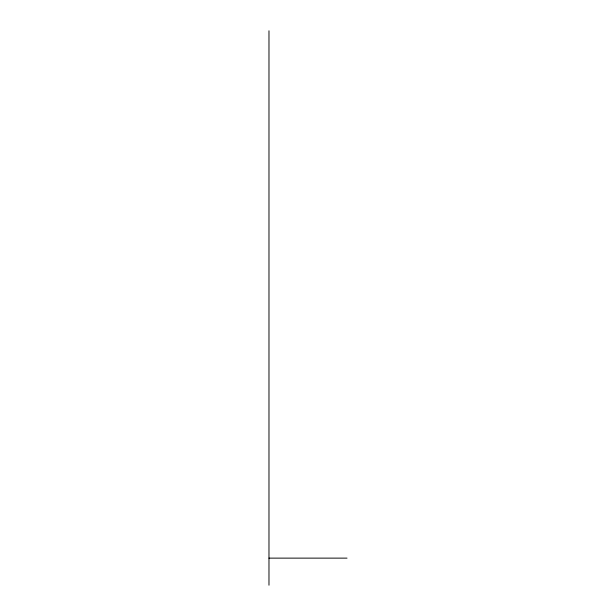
<?xml version="1.0" encoding="UTF-8"?>
<svg xmlns="http://www.w3.org/2000/svg" width="616" height="616" viewBox="0 0 616 616"><rect width="100%" height="100%" fill="white"/><g stroke="black" fill="none" stroke-linecap="round" stroke-linejoin="round"><path stroke-width="0.92" d="M268.976 558.127L347.024 558.127M268.976 30.8L268.976 585.2"/></g></svg>
